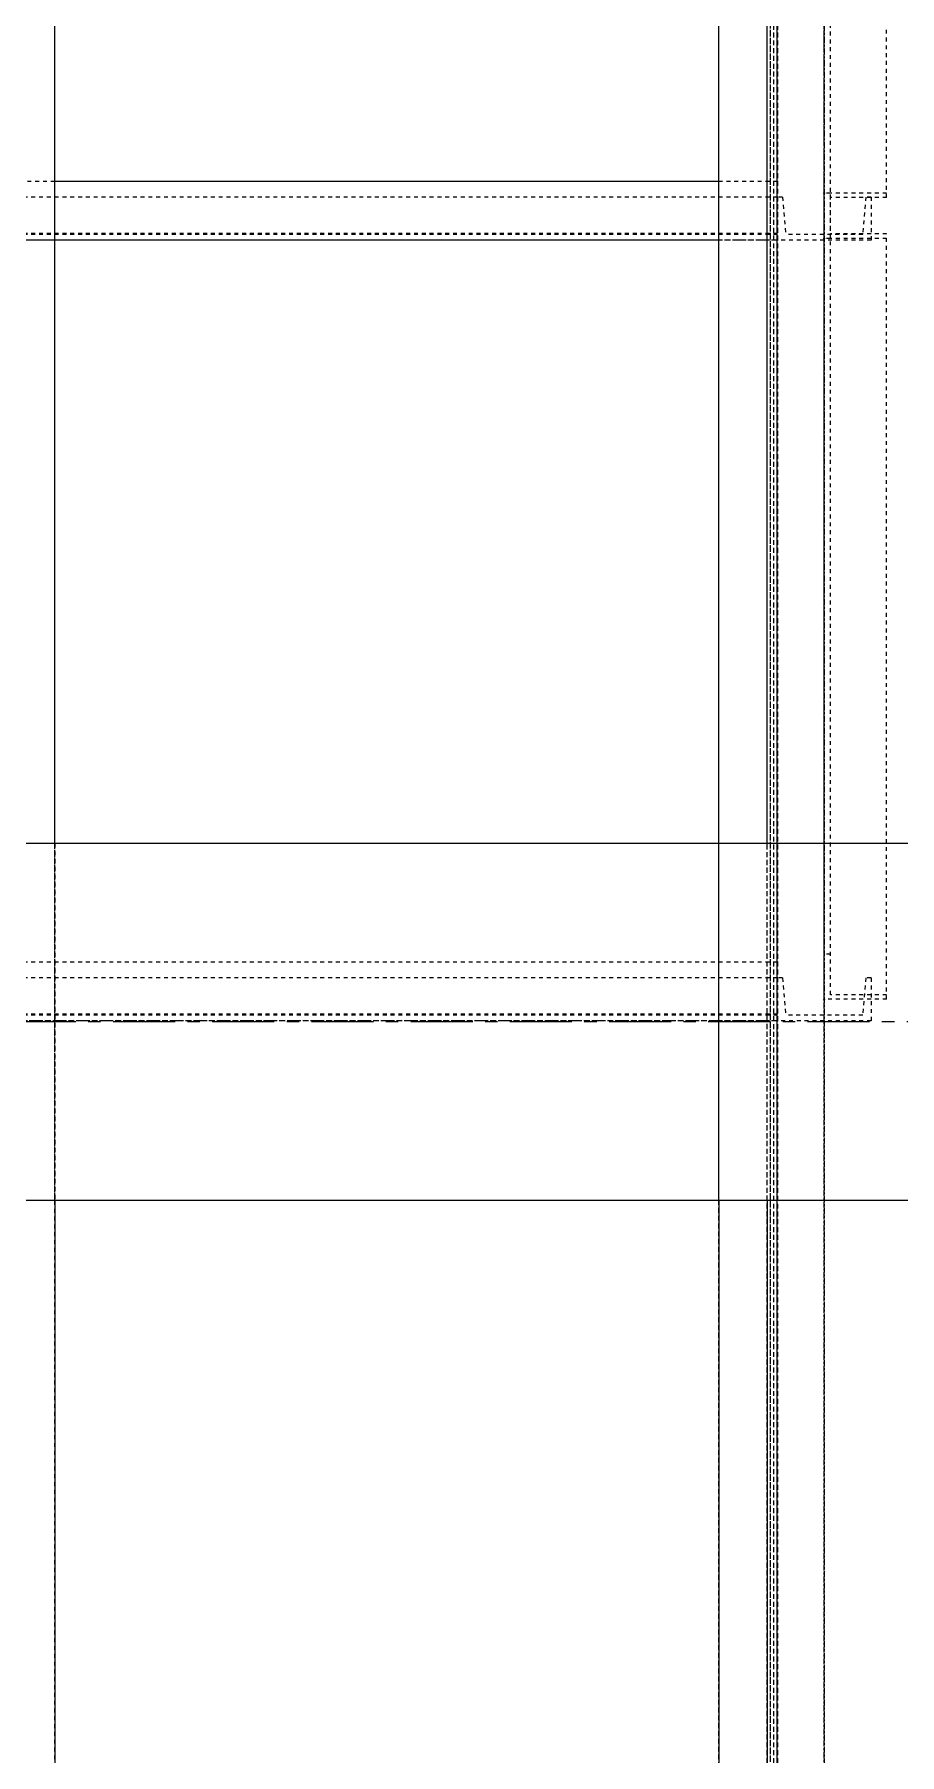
# Model space of a CAD drawing. Header units: millimetres. Extents: x 5143 to 30813, y 232 to 21408.
# Drawn here: x 12059.9 to 12170.6, y 10726.4 to 10946.8 of the extents above; entities that cross this region are included whole.
import ezdxf

# ---------------------------------------------------------------- set-up
doc = ezdxf.new("R2010")
doc.units = ezdxf.units.MM
doc.header["$LTSCALE"] = 0.25
for name, pattern in [('CENTER', [50.8, 31.75, -6.35, 6.35, -6.35]), ('XKITLINE00', [0]), ('XKITLINE02', [4, 2, -2]), ('XKITLINE03', [6, 3, -1, 1, -1])]:
    doc.linetypes.add(name, pattern=pattern)

msp = doc.modelspace()

# ---------------------------------------------------------------- linework, layer by layer
at = {"color": 3, "linetype": 'XKITLINE02'}
for p, q in [((12062.5, 10058.83), (12062.51, 11600.44)), ((12147.49, 10058.83), (12147.49, 11600.44)), ((12153.69, 10060.36), (12153.69, 11600.44)), ((12154.14, 10058.83), (12154.14, 11600.44)), ((12154.54, 10060.36), (12154.54, 11600.44)), ((12154.99, 10058.83), (12154.99, 11600.44)), ((12155.07, 10060.36), (12155.07, 11600.44)), ((12062.5, 10797.42), (12062.5, 11231.06)), ((12147.49, 10433.94), (12147.49, 11231.06)), ((12153.69, 10443.53), (12153.69, 11231.06)), ((12154.14, 10409.49), (12154.14, 11231.06)), ((12154.54, 10409.49), (12154.54, 11231.06)), ((12154.99, 10409.49), (12154.99, 11231.06)), ((12155.07, 10409.49), (12155.07, 11231.06)), ((12160.99, 10920.61), (12160.99, 11023.17)), ((12160.99, 10920.61), (12160.99, 11023.17)), ((12168.99, 10925.85), (12168.99, 11023.17)), ((12168.99, 10925.85), (12168.99, 11023.17)), ((12161.79, 10920.61), (12161.79, 11022.59)), ((12161.79, 10920.61), (12161.79, 11022.59)), ((12062.5, 10927.92), (11968.01, 10927.92)), ((12154.99, 10927.92), (12147.49, 10927.92)), ((12154.99, 10920.42), (12154.99, 10927.92)), ((12168.99, 10926.43), (12160.99, 10926.43)), ((12168.99, 10926.43), (12160.99, 10926.43)), ((12160.99, 10823.17), (12160.99, 10926.42)), ((12161.79, 10926.42), (12160.99, 10926.42)), ((12160.99, 10823.17), (12160.99, 10926.42)), ((12161.79, 10926.42), (12160.99, 10926.42)), ((12161.79, 10823.75), (12161.79, 10926.42)), ((12161.79, 10823.75), (12161.79, 10926.42)), ((12154.99, 10925.92), (12055.01, 10925.92)), ((12154.99, 10920.42), (12154.99, 10925.92)), ((12154.99, 10925.92), (12154.99, 10920.42)), ((12155.67, 10925.92), (12154.99, 10925.92)), ((12154.99, 10925.92), (12154.99, 10920.42)), ((12154.99, 10925.92), (12154.99, 10920.42)), ((12155.67, 10925.92), (12154.99, 10925.92)), ((12154.99, 10925.92), (12154.99, 10920.42)), ((12155.67, 10925.92), (12156.05, 10921.12)), ((12155.67, 10925.92), (12156.05, 10921.12)), ((12155.67, 10925.92), (12156.05, 10921.12)), ((12155.67, 10925.92), (12156.05, 10921.12)), ((12168.99, 10925.85), (12161.79, 10925.85)), ((12168.99, 10925.85), (12161.79, 10925.85)), ((12166.31, 10925.92), (12165.92, 10921.12)), ((12166.31, 10925.92), (12165.92, 10921.12)), ((12166.31, 10925.92), (12165.92, 10921.12)), ((12166.31, 10925.92), (12165.92, 10921.12)), ((12166.99, 10925.92), (12166.31, 10925.92)), ((12166.99, 10925.92), (12166.31, 10925.92)), ((12166.99, 10925.92), (12166.99, 10920.42)), ((12166.99, 10925.92), (12166.99, 10920.42)), ((12166.99, 10925.92), (12166.99, 10920.42)), ((12166.99, 10925.92), (12166.99, 10920.42)), ((12154.99, 10921.27), (11968.01, 10921.27)), ((12062.5, 10920.42), (12055, 10920.42)), ((12154.99, 10921.12), (12055.01, 10921.12)), ((12154.99, 10920.42), (12055.01, 10920.42)), ((12154.99, 10920.42), (12147.49, 10920.42)), ((12166.99, 10920.42), (12154.99, 10920.42)), ((12166.99, 10920.42), (12154.99, 10920.42)), ((12165.92, 10921.12), (12156.05, 10921.12)), ((12165.92, 10921.12), (12156.05, 10921.12)), ((12168.99, 10920.62), (12160.99, 10920.62)), ((12168.99, 10920.62), (12160.99, 10920.62)), ((12161.79, 10920.61), (12160.99, 10920.61)), ((12161.79, 10920.61), (12160.99, 10920.61)), ((12168.99, 10921.2), (12161.79, 10921.2)), ((12168.99, 10921.2), (12161.79, 10921.2)), ((12168.99, 10823.17), (12168.99, 10921.2)), ((12168.99, 10823.17), (12168.99, 10921.2)), ((12062.5, 10843.12), (12062.5, 10797.42)), ((12147.49, 10797.42), (12147.49, 10843.12)), ((12153.69, 10797.42), (12153.69, 10843.12)), ((12154.99, 10827.92), (11968.01, 10827.92)), ((12154.99, 10820.42), (12154.99, 10827.92)), ((12161.79, 10828.97), (12160.99, 10828.97)), ((12161.79, 10828.97), (12160.99, 10828.97)), ((12154.99, 10825.92), (11968.01, 10825.92)), ((12154.99, 10820.42), (12154.99, 10825.92)), ((12154.99, 10825.92), (12154.99, 10820.42)), ((12155.67, 10825.92), (12154.99, 10825.92)), ((12154.99, 10825.92), (12154.99, 10820.42)), ((12154.99, 10825.92), (12154.99, 10820.42)), ((12155.67, 10825.92), (12154.99, 10825.92)), ((12154.99, 10825.92), (12154.99, 10820.42)), ((12155.67, 10825.92), (12156.05, 10821.12)), ((12155.67, 10825.92), (12156.05, 10821.12)), ((12155.67, 10825.92), (12156.05, 10821.12)), ((12155.67, 10825.92), (12156.05, 10821.12)), ((12166.31, 10825.92), (12165.92, 10821.12)), ((12166.31, 10825.92), (12165.92, 10821.12)), ((12166.31, 10825.92), (12165.92, 10821.12)), ((12166.31, 10825.92), (12165.92, 10821.12)), ((12166.99, 10825.92), (12166.31, 10825.92)), ((12166.99, 10825.92), (12166.31, 10825.92)), ((12166.99, 10825.92), (12166.99, 10820.42)), ((12166.99, 10825.92), (12166.99, 10820.42)), ((12166.99, 10825.92), (12166.99, 10820.42)), ((12166.99, 10825.92), (12166.99, 10820.42)), ((12168.99, 10823.17), (12160.99, 10823.17)), ((12168.99, 10823.17), (12160.99, 10823.17)), ((12168.99, 10823.75), (12161.79, 10823.75)), ((12168.99, 10823.75), (12161.79, 10823.75)), ((12154.99, 10821.27), (11968.01, 10821.27)), ((12154.99, 10821.12), (11968.01, 10821.12)), ((12154.99, 10820.42), (11968.01, 10820.42)), ((12154.99, 10820.42), (11968.01, 10820.42)), ((12166.99, 10820.42), (12154.99, 10820.42)), ((12166.99, 10820.42), (12154.99, 10820.42)), ((12165.92, 10821.12), (12156.05, 10821.12)), ((12165.92, 10821.12), (12156.05, 10821.12))]:
    msp.add_line(p, q, dxfattribs=at)
at = {"color": 1, "linetype": 'XKITLINE03'}
for p, q in [((12154.99, 10058.83), (12154.99, 11600.44)), ((12160.99, 11600.44), (12160.99, 10060.36)), ((12154.99, 10409.49), (12154.99, 11231.06)), ((12160.99, 10409.49), (12160.99, 11231.06)), ((12160.99, 10926.43), (12160.99, 11023.17)), ((12160.99, 10926.43), (12160.99, 11023.17)), ((12154.99, 10920.42), (11968.01, 10920.42)), ((12154.99, 10920.42), (12055.01, 10920.42)), ((12154.99, 10920.42), (12154.99, 10920.42)), ((12154.99, 10920.42), (12154.99, 10920.42)), ((12160.99, 10823.17), (12160.99, 10920.62)), ((12160.99, 10823.17), (12160.99, 10920.62)), ((12154.99, 10820.42), (11968.01, 10820.42)), ((12154.99, 10820.42), (11968.01, 10820.42)), ((12154.99, 10820.42), (12154.99, 10820.42)), ((12154.99, 10820.42), (12154.99, 10820.42))]:
    msp.add_line(p, q, dxfattribs=at)
at = {"color": 7, "linetype": 'XKITLINE00'}
for p, q in [((12062.5, 10843.12), (12062.5, 11078.23)), ((12147.49, 10843.12), (12147.49, 11020.35)), ((12153.69, 10843.12), (12153.69, 11016.12)), ((12147.49, 10927.92), (12062.5, 10927.92)), ((12147.49, 10920.42), (12062.5, 10920.42)), ((12062.5, 10797.42), (12062.5, 10562.31)), ((12147.49, 10797.42), (12147.49, 10620.2)), ((12153.69, 10797.42), (12153.69, 10624.43))]:
    msp.add_line(p, q, dxfattribs=at)
at = {"color": 8, "linetype": 'XKITLINE00'}
for p, q in [((12223.2, 10843.12), (11986.8, 10843.12)), ((12223.2, 10797.42), (11986.8, 10797.42))]:
    msp.add_line(p, q, dxfattribs=at)
at = {"color": 8, "linetype": 'CENTER'}
msp.add_line((12370, 10820.27), (11840, 10820.27), dxfattribs=at)
at = {"color": 1, "linetype": 'XKITLINE00'}
for centre in [(12160.99, 10926.43), (12160.99, 10926.43), (12154.99, 10920.42), (12154.99, 10920.42), (12154.99, 10920.42), (12154.99, 10920.42), (12160.99, 10920.62), (12160.99, 10920.62), (12160.99, 10823.17), (12160.99, 10823.17), (12154.99, 10820.42), (12154.99, 10820.42), (12154.99, 10820.42), (12154.99, 10820.42)]:
    msp.add_circle(centre, 0.05, dxfattribs=at)

doc.saveas('drawing.dxf')
